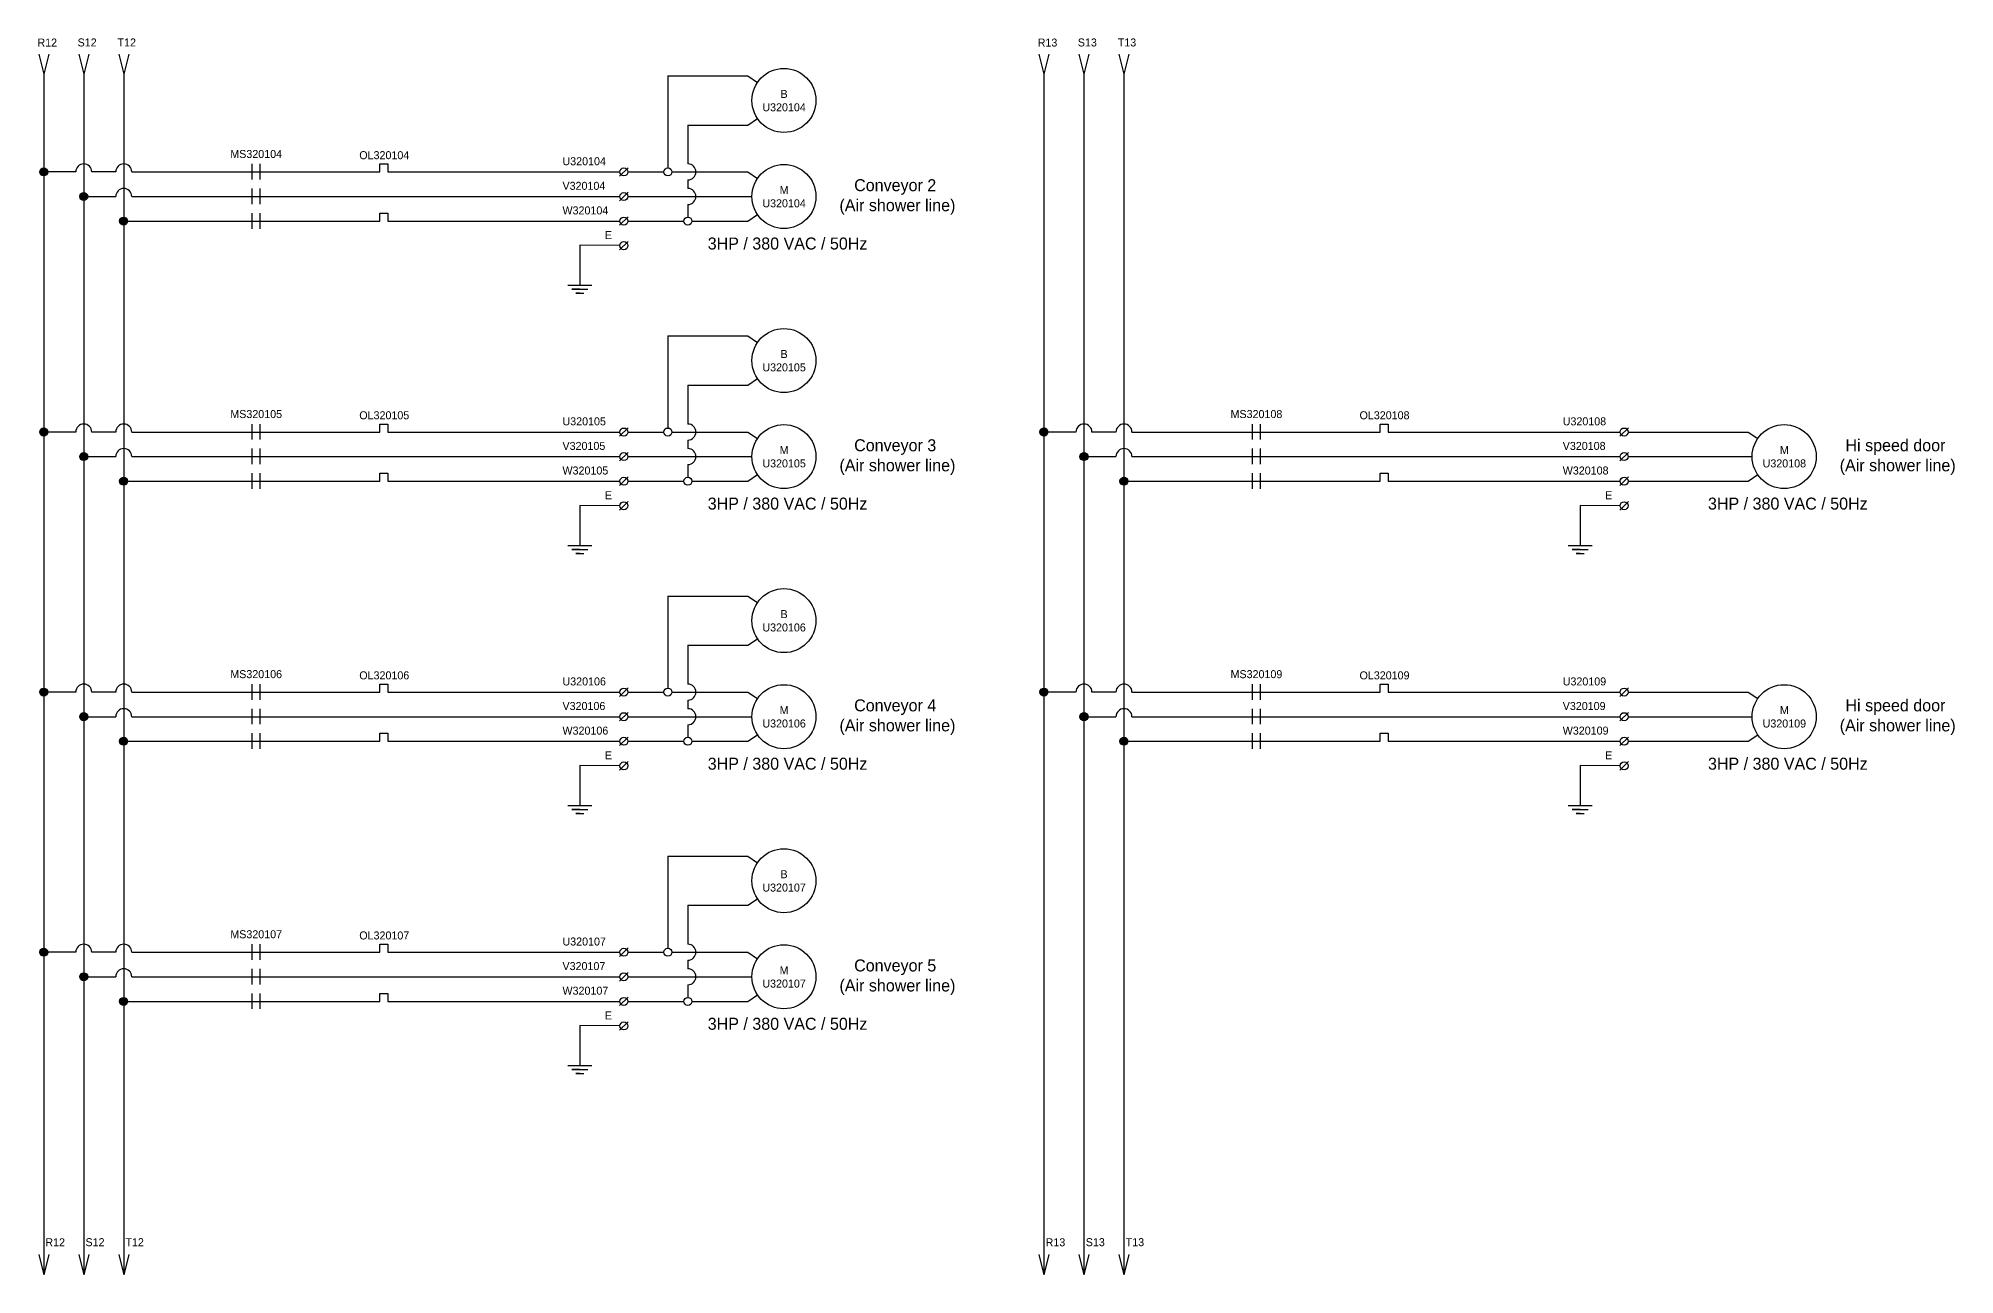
# Model space of a CAD drawing. Header units: millimetres. Extents: x 12275 to 14043, y 11466 to 13479.
# Drawn here: x 13459.4 to 13938.4, y 11466 to 11775 of the extents above; entities that cross this region are included whole.
import ezdxf

# ---------------------------------------------------------------- set-up
doc = ezdxf.new("R2010")
doc.units = ezdxf.units.MM
doc.styles.get("Standard").update_dxf_attribs({"font": 'arial.ttf'})

msp = doc.modelspace()

# ---------------------------------------------------------------- hatches: boundary and pattern name
h = msp.add_hatch(color=256)
h.dxf.hatch_style = 1
h.paths.add_polyline_path([(13461.77834, 11741.62012, 1), (13459.77834, 11741.62012, 1)])
h = msp.add_hatch(color=256)
h.dxf.hatch_style = 1
h.paths.add_polyline_path([(13471.77834, 11735.47628, 1), (13469.77834, 11735.47628, 1)])
h = msp.add_hatch(color=256)
h.dxf.hatch_style = 1
h.paths.add_polyline_path([(13481.75355, 11729.33243, 1), (13479.75355, 11729.33243, 1)])
h = msp.add_hatch(color=256)
h.dxf.hatch_style = 1
h.paths.add_polyline_path([(13461.77834, 11676.62012, 1), (13459.77834, 11676.62012, 1)])
h = msp.add_hatch(color=256)
h.dxf.hatch_style = 1
h.paths.add_polyline_path([(13711.77834, 11676.62012, 1), (13709.77834, 11676.62012, 1)])
h = msp.add_hatch(color=256)
h.dxf.hatch_style = 1
h.paths.add_polyline_path([(13471.77834, 11670.47628, 1), (13469.77834, 11670.47628, 1)])
h = msp.add_hatch(color=256)
h.dxf.hatch_style = 1
h.paths.add_polyline_path([(13721.77834, 11670.47628, 1), (13719.77834, 11670.47628, 1)])
h = msp.add_hatch(color=256)
h.dxf.hatch_style = 1
h.paths.add_polyline_path([(13481.75355, 11664.33243, 1), (13479.75355, 11664.33243, 1)])
h = msp.add_hatch(color=256)
h.dxf.hatch_style = 1
h.paths.add_polyline_path([(13731.75355, 11664.33243, 1), (13729.75355, 11664.33243, 1)])
h = msp.add_hatch(color=256)
h.dxf.hatch_style = 1
h.paths.add_polyline_path([(13461.77834, 11611.62012, 1), (13459.77834, 11611.62012, 1)])
h = msp.add_hatch(color=256)
h.dxf.hatch_style = 1
h.paths.add_polyline_path([(13711.77834, 11611.62012, 1), (13709.77834, 11611.62012, 1)])
h = msp.add_hatch(color=256)
h.dxf.hatch_style = 1
h.paths.add_polyline_path([(13471.77834, 11605.47628, 1), (13469.77834, 11605.47628, 1)])
h = msp.add_hatch(color=256)
h.dxf.hatch_style = 1
h.paths.add_polyline_path([(13721.77834, 11605.47628, 1), (13719.77834, 11605.47628, 1)])
h = msp.add_hatch(color=256)
h.dxf.hatch_style = 1
h.paths.add_polyline_path([(13481.75355, 11599.33243, 1), (13479.75355, 11599.33243, 1)])
h = msp.add_hatch(color=256)
h.dxf.hatch_style = 1
h.paths.add_polyline_path([(13731.75355, 11599.33243, 1), (13729.75355, 11599.33243, 1)])
h = msp.add_hatch(color=256)
h.dxf.hatch_style = 1
h.paths.add_polyline_path([(13461.77834, 11546.62012, 1), (13459.77834, 11546.62012, 1)])
h = msp.add_hatch(color=256)
h.dxf.hatch_style = 1
h.paths.add_polyline_path([(13471.77834, 11540.47628, 1), (13469.77834, 11540.47628, 1)])
h = msp.add_hatch(color=256)
h.dxf.hatch_style = 1
h.paths.add_polyline_path([(13481.75355, 11534.33243, 1), (13479.75355, 11534.33243, 1)])

# ---------------------------------------------------------------- linework, layer by layer
for p, q in [((13459.52834, 11771.02726), (13460.77834, 11766.02726)), ((13462.02834, 11771.02726), (13460.77834, 11766.02726)), ((13469.52834, 11771.02726), (13470.77834, 11766.02726)), ((13472.02834, 11771.02726), (13470.77834, 11766.02726)), ((13479.52834, 11771.02726), (13480.77834, 11766.02726)), ((13482.02834, 11771.02726), (13480.77834, 11766.02726)), ((13709.52834, 11771.02726), (13710.77834, 11766.02726)), ((13712.02834, 11771.02726), (13710.77834, 11766.02726)), ((13719.52834, 11771.02726), (13720.77834, 11766.02726)), ((13722.02834, 11771.02726), (13720.77834, 11766.02726)), ((13729.52834, 11771.02726), (13730.77834, 11766.02726)), ((13732.02834, 11771.02726), (13730.77834, 11766.02726)), ((13460.77834, 11766.02726), (13460.77834, 11742.62012)), ((13470.77834, 11766.02726), (13470.77834, 11466.02726)), ((13480.77834, 11766.02726), (13480.77834, 11466.02726)), ((13616.77834, 11765.62012), (13636.77834, 11765.62012)), ((13616.77834, 11765.62012), (13616.77834, 11742.62012)), ((13636.77834, 11765.62012), (13639.17108, 11763.98672)), ((13710.77834, 11766.02726), (13710.77834, 11740.62012)), ((13720.77834, 11766.02726), (13720.77834, 11466.02726)), ((13730.77834, 11766.02726), (13730.77834, 11466.02726)), ((13636.77834, 11753.33243), (13639.17108, 11754.96584)), ((13621.77834, 11753.33243), (13636.77834, 11753.33243)), ((13621.77834, 11753.33243), (13621.77834, 11743.62012)), ((13460.77834, 11740.62012), (13460.77834, 11466.02726)), ((13468.77834, 11741.62012), (13461.77834, 11741.62012)), ((13478.77834, 11741.62012), (13472.77834, 11741.62012)), ((13482.77834, 11741.62012), (13544.77834, 11741.62012)), ((13512.77834, 11743.62012), (13512.77834, 11739.71033)), ((13514.77834, 11743.62012), (13514.77834, 11739.71033)), ((13544.77834, 11741.62012), (13544.77834, 11743.62012)), ((13544.77834, 11743.62012), (13546.77834, 11743.62012)), ((13546.77834, 11743.62012), (13546.77834, 11741.62012)), ((13546.77834, 11741.62012), (13604.77834, 11741.62012)), ((13604.71768, 11740.55946), (13606.839, 11742.68078)), ((13606.77834, 11741.62012), (13615.77834, 11741.62012)), ((13617.77834, 11741.62012), (13636.77834, 11741.62012)), ((13621.77834, 11739.62012), (13621.77834, 11737.47628)), ((13636.77834, 11741.62012), (13639.17108, 11739.98672)), ((13710.77834, 11740.62012), (13710.77834, 11466.02726)), ((13471.77834, 11735.47628), (13478.77834, 11735.47628)), ((13482.77834, 11735.47628), (13544.77834, 11735.47628)), ((13512.77834, 11737.47628), (13512.77834, 11733.56648)), ((13514.77834, 11737.47628), (13514.77834, 11733.56648)), ((13544.77834, 11735.47628), (13604.77834, 11735.47628)), ((13604.71768, 11734.41562), (13606.839, 11736.53694)), ((13606.77834, 11735.47628), (13637.77834, 11735.47628)), ((13512.77834, 11731.33243), (13512.77834, 11727.42264)), ((13514.77834, 11731.33243), (13514.77834, 11727.42264)), ((13544.77834, 11729.33243), (13544.77834, 11731.33243)), ((13544.77834, 11731.33243), (13546.77834, 11731.33243)), ((13546.77834, 11731.33243), (13546.77834, 11729.33243)), ((13604.71768, 11728.27177), (13606.839, 11730.39309)), ((13621.77834, 11733.47628), (13621.77834, 11730.33243)), ((13636.77834, 11729.33243), (13639.17108, 11730.96584)), ((13481.75355, 11729.33243), (13544.77834, 11729.33243)), ((13546.77834, 11729.33243), (13604.77834, 11729.33243)), ((13606.77834, 11729.33243), (13620.77834, 11729.33243)), ((13622.77834, 11729.33243), (13636.77834, 11729.33243)), ((13604.77834, 11723.18859), (13594.77875, 11723.27816)), ((13594.77875, 11723.27816), (13594.77875, 11713.27816)), ((13604.71768, 11722.12793), (13606.839, 11724.24925)), ((13591.77875, 11713.27816), (13597.77875, 11713.27816)), ((13594.77875, 11712.27816), (13592.77875, 11712.27816)), ((13592.77875, 11712.27816), (13596.77875, 11712.27816)), ((13594.77875, 11711.27816), (13593.77875, 11711.27816)), ((13593.77875, 11711.27816), (13595.77875, 11711.27816)), ((13616.77834, 11700.62012), (13636.77834, 11700.62012)), ((13616.77834, 11700.62012), (13616.77834, 11677.62012)), ((13636.77834, 11700.62012), (13639.17108, 11698.98672)), ((13621.77834, 11688.33243), (13636.77834, 11688.33243)), ((13621.77834, 11688.33243), (13621.77834, 11678.62012)), ((13636.77834, 11688.33243), (13639.17108, 11689.96584)), ((13512.77834, 11678.62012), (13512.77834, 11674.71033)), ((13514.77834, 11678.62012), (13514.77834, 11674.71033)), ((13544.77834, 11676.62012), (13544.77834, 11678.62012)), ((13544.77834, 11678.62012), (13546.77834, 11678.62012)), ((13546.77834, 11678.62012), (13546.77834, 11676.62012)), ((13604.71768, 11675.55946), (13606.839, 11677.68078)), ((13762.77834, 11678.62012), (13762.77834, 11674.71033)), ((13764.77834, 11678.62012), (13764.77834, 11674.71033)), ((13794.77834, 11676.62012), (13794.77834, 11678.62012)), ((13794.77834, 11678.62012), (13796.77834, 11678.62012)), ((13796.77834, 11678.62012), (13796.77834, 11676.62012)), ((13854.71768, 11675.55946), (13856.839, 11677.68078)), ((13468.77834, 11676.62012), (13461.77834, 11676.62012)), ((13478.77834, 11676.62012), (13472.77834, 11676.62012)), ((13482.77834, 11676.62012), (13544.77834, 11676.62012)), ((13512.77834, 11672.47628), (13512.77834, 11668.56648)), ((13514.77834, 11672.47628), (13514.77834, 11668.56648)), ((13546.77834, 11676.62012), (13555.77834, 11676.62012)), ((13555.77834, 11676.62012), (13604.77834, 11676.62012)), ((13606.77834, 11676.62012), (13615.77834, 11676.62012)), ((13617.77834, 11676.62012), (13636.77834, 11676.62012)), ((13621.77834, 11674.62012), (13621.77834, 11672.47628)), ((13636.77834, 11676.62012), (13639.17108, 11674.98672)), ((13718.77834, 11676.62012), (13711.77834, 11676.62012)), ((13728.77834, 11676.62012), (13722.77834, 11676.62012)), ((13732.77834, 11676.62012), (13794.77834, 11676.62012)), ((13762.77834, 11672.47628), (13762.77834, 11668.56648)), ((13764.77834, 11672.47628), (13764.77834, 11668.56648)), ((13796.77834, 11676.62012), (13805.77834, 11676.62012)), ((13805.77834, 11676.62012), (13854.77834, 11676.62012)), ((13856.77834, 11676.62012), (13867.77834, 11676.62012)), ((13867.77834, 11676.62012), (13886.77834, 11676.62012)), ((13886.77834, 11676.62012), (13889.17108, 11674.98672)), ((13471.77834, 11670.47628), (13478.77834, 11670.47628)), ((13482.77834, 11670.47628), (13544.77834, 11670.47628)), ((13544.77834, 11670.47628), (13560.77834, 11670.47628)), ((13560.77834, 11670.47628), (13604.77834, 11670.47628)), ((13604.71768, 11669.41562), (13606.839, 11671.53694)), ((13606.77834, 11670.47628), (13637.77834, 11670.47628)), ((13621.77834, 11668.47628), (13621.77834, 11665.33243)), ((13721.77834, 11670.47628), (13728.77834, 11670.47628)), ((13732.77834, 11670.47628), (13794.77834, 11670.47628)), ((13794.77834, 11670.47628), (13810.77834, 11670.47628)), ((13810.77834, 11670.47628), (13854.77834, 11670.47628)), ((13854.71768, 11669.41562), (13856.839, 11671.53694)), ((13856.77834, 11670.47628), (13887.77834, 11670.47628)), ((13481.75355, 11664.33243), (13544.77834, 11664.33243)), ((13512.77834, 11666.33243), (13512.77834, 11662.42264)), ((13514.77834, 11666.33243), (13514.77834, 11662.42264)), ((13544.77834, 11664.33243), (13544.77834, 11666.33243)), ((13544.77834, 11666.33243), (13546.77834, 11666.33243)), ((13546.77834, 11666.33243), (13546.77834, 11664.33243)), ((13546.77834, 11664.33243), (13565.77834, 11664.33243)), ((13565.77834, 11664.33243), (13604.77834, 11664.33243)), ((13604.71768, 11663.27177), (13606.839, 11665.39309)), ((13606.77834, 11664.33243), (13620.77834, 11664.33243)), ((13622.77834, 11664.33243), (13636.77834, 11664.33243)), ((13636.77834, 11664.33243), (13639.17108, 11665.96584)), ((13731.75355, 11664.33243), (13794.77834, 11664.33243)), ((13762.77834, 11666.33243), (13762.77834, 11662.42264)), ((13764.77834, 11666.33243), (13764.77834, 11662.42264)), ((13794.77834, 11664.33243), (13794.77834, 11666.33243)), ((13794.77834, 11666.33243), (13796.77834, 11666.33243)), ((13796.77834, 11666.33243), (13796.77834, 11664.33243)), ((13796.77834, 11664.33243), (13815.77834, 11664.33243)), ((13815.77834, 11664.33243), (13854.77834, 11664.33243)), ((13854.71768, 11663.27177), (13856.839, 11665.39309)), ((13856.77834, 11664.33243), (13872.77834, 11664.33243)), ((13872.77834, 11664.33243), (13886.77834, 11664.33243)), ((13886.77834, 11664.33243), (13889.17108, 11665.96584)), ((13604.77834, 11658.18859), (13594.77875, 11658.27816)), ((13594.77875, 11658.27816), (13594.77875, 11648.27816)), ((13604.71768, 11657.12793), (13606.839, 11659.24925)), ((13854.77834, 11658.18859), (13844.77875, 11658.27816)), ((13844.77875, 11658.27816), (13844.77875, 11648.27816)), ((13854.71768, 11657.12793), (13856.839, 11659.24925)), ((13591.77875, 11648.27816), (13597.77875, 11648.27816)), ((13594.77875, 11647.27816), (13592.77875, 11647.27816)), ((13592.77875, 11647.27816), (13596.77875, 11647.27816)), ((13594.77875, 11646.27816), (13593.77875, 11646.27816)), ((13593.77875, 11646.27816), (13595.77875, 11646.27816)), ((13841.77875, 11648.27816), (13847.77875, 11648.27816)), ((13844.77875, 11647.27816), (13842.77875, 11647.27816)), ((13842.77875, 11647.27816), (13846.77875, 11647.27816)), ((13844.77875, 11646.27816), (13843.77875, 11646.27816)), ((13843.77875, 11646.27816), (13845.77875, 11646.27816)), ((13616.77834, 11635.62012), (13636.77834, 11635.62012)), ((13616.77834, 11635.62012), (13616.77834, 11612.62012)), ((13636.77834, 11635.62012), (13639.17108, 11633.98672)), ((13636.77834, 11623.33243), (13639.17108, 11624.96584)), ((13621.77834, 11623.33243), (13636.77834, 11623.33243)), ((13621.77834, 11623.33243), (13621.77834, 11613.62012)), ((13468.77834, 11611.62012), (13461.77834, 11611.62012)), ((13478.77834, 11611.62012), (13472.77834, 11611.62012)), ((13482.77834, 11611.62012), (13544.77834, 11611.62012)), ((13512.77834, 11613.62012), (13512.77834, 11609.71033)), ((13514.77834, 11613.62012), (13514.77834, 11609.71033)), ((13544.77834, 11611.62012), (13544.77834, 11613.62012)), ((13544.77834, 11613.62012), (13546.77834, 11613.62012)), ((13546.77834, 11613.62012), (13546.77834, 11611.62012)), ((13546.77834, 11611.62012), (13555.77834, 11611.62012)), ((13555.77834, 11611.62012), (13604.77834, 11611.62012)), ((13604.71768, 11610.55946), (13606.839, 11612.68078)), ((13606.77834, 11611.62012), (13615.77834, 11611.62012)), ((13617.77834, 11611.62012), (13636.77834, 11611.62012)), ((13636.77834, 11611.62012), (13639.17108, 11609.98672)), ((13718.77834, 11611.62012), (13711.77834, 11611.62012)), ((13728.77834, 11611.62012), (13722.77834, 11611.62012)), ((13732.77834, 11611.62012), (13794.77834, 11611.62012)), ((13762.77834, 11613.62012), (13762.77834, 11609.71033)), ((13764.77834, 11613.62012), (13764.77834, 11609.71033)), ((13794.77834, 11611.62012), (13794.77834, 11613.62012)), ((13794.77834, 11613.62012), (13796.77834, 11613.62012)), ((13796.77834, 11613.62012), (13796.77834, 11611.62012)), ((13796.77834, 11611.62012), (13805.77834, 11611.62012)), ((13805.77834, 11611.62012), (13854.77834, 11611.62012)), ((13854.71768, 11610.55946), (13856.839, 11612.68078)), ((13856.77834, 11611.62012), (13867.77834, 11611.62012)), ((13867.77834, 11611.62012), (13886.77834, 11611.62012)), ((13886.77834, 11611.62012), (13889.17108, 11609.98672)), ((13471.77834, 11605.47628), (13478.77834, 11605.47628)), ((13482.77834, 11605.47628), (13544.77834, 11605.47628)), ((13512.77834, 11607.47628), (13512.77834, 11603.56648)), ((13514.77834, 11607.47628), (13514.77834, 11603.56648)), ((13544.77834, 11605.47628), (13560.77834, 11605.47628)), ((13560.77834, 11605.47628), (13604.77834, 11605.47628)), ((13604.71768, 11604.41562), (13606.839, 11606.53694)), ((13606.77834, 11605.47628), (13637.77834, 11605.47628)), ((13621.77834, 11609.62012), (13621.77834, 11607.47628)), ((13721.77834, 11605.47628), (13728.77834, 11605.47628)), ((13732.77834, 11605.47628), (13794.77834, 11605.47628)), ((13762.77834, 11607.47628), (13762.77834, 11603.56648)), ((13764.77834, 11607.47628), (13764.77834, 11603.56648)), ((13794.77834, 11605.47628), (13810.77834, 11605.47628)), ((13810.77834, 11605.47628), (13854.77834, 11605.47628)), ((13854.71768, 11604.41562), (13856.839, 11606.53694)), ((13856.77834, 11605.47628), (13887.77834, 11605.47628)), ((13512.77834, 11601.33243), (13512.77834, 11597.42264)), ((13514.77834, 11601.33243), (13514.77834, 11597.42264)), ((13544.77834, 11599.33243), (13544.77834, 11601.33243)), ((13544.77834, 11601.33243), (13546.77834, 11601.33243)), ((13546.77834, 11601.33243), (13546.77834, 11599.33243)), ((13621.77834, 11603.47628), (13621.77834, 11600.33243)), ((13636.77834, 11599.33243), (13639.17108, 11600.96584)), ((13762.77834, 11601.33243), (13762.77834, 11597.42264)), ((13764.77834, 11601.33243), (13764.77834, 11597.42264)), ((13794.77834, 11599.33243), (13794.77834, 11601.33243)), ((13794.77834, 11601.33243), (13796.77834, 11601.33243)), ((13796.77834, 11601.33243), (13796.77834, 11599.33243)), ((13886.77834, 11599.33243), (13889.17108, 11600.96584)), ((13481.75355, 11599.33243), (13544.77834, 11599.33243)), ((13546.77834, 11599.33243), (13565.77834, 11599.33243)), ((13565.77834, 11599.33243), (13604.77834, 11599.33243)), ((13604.71768, 11598.27177), (13606.839, 11600.39309)), ((13606.77834, 11599.33243), (13620.77834, 11599.33243)), ((13622.77834, 11599.33243), (13636.77834, 11599.33243)), ((13731.75355, 11599.33243), (13794.77834, 11599.33243)), ((13796.77834, 11599.33243), (13815.77834, 11599.33243)), ((13815.77834, 11599.33243), (13854.77834, 11599.33243)), ((13854.71768, 11598.27177), (13856.839, 11600.39309)), ((13856.77834, 11599.33243), (13872.77834, 11599.33243)), ((13872.77834, 11599.33243), (13886.77834, 11599.33243)), ((13604.77834, 11593.18859), (13594.77875, 11593.27816)), ((13594.77875, 11593.27816), (13594.77875, 11583.27816)), ((13604.71768, 11592.12793), (13606.839, 11594.24925)), ((13854.77834, 11593.18859), (13844.77875, 11593.27816)), ((13844.77875, 11593.27816), (13844.77875, 11583.27816)), ((13854.71768, 11592.12793), (13856.839, 11594.24925)), ((13591.77875, 11583.27816), (13597.77875, 11583.27816)), ((13594.77875, 11582.27816), (13592.77875, 11582.27816)), ((13592.77875, 11582.27816), (13596.77875, 11582.27816)), ((13841.77875, 11583.27816), (13847.77875, 11583.27816)), ((13844.77875, 11582.27816), (13842.77875, 11582.27816)), ((13842.77875, 11582.27816), (13846.77875, 11582.27816)), ((13594.77875, 11581.27816), (13593.77875, 11581.27816)), ((13593.77875, 11581.27816), (13595.77875, 11581.27816)), ((13844.77875, 11581.27816), (13843.77875, 11581.27816)), ((13843.77875, 11581.27816), (13845.77875, 11581.27816)), ((13616.77834, 11570.62012), (13636.77834, 11570.62012)), ((13616.77834, 11570.62012), (13616.77834, 11547.62012)), ((13636.77834, 11570.62012), (13639.17108, 11568.98672)), ((13621.77834, 11558.33243), (13636.77834, 11558.33243)), ((13621.77834, 11558.33243), (13621.77834, 11548.62012)), ((13636.77834, 11558.33243), (13639.17108, 11559.96584)), ((13512.77834, 11548.62012), (13512.77834, 11544.71033)), ((13514.77834, 11548.62012), (13514.77834, 11544.71033)), ((13544.77834, 11546.62012), (13544.77834, 11548.62012)), ((13544.77834, 11548.62012), (13546.77834, 11548.62012)), ((13546.77834, 11548.62012), (13546.77834, 11546.62012)), ((13468.77834, 11546.62012), (13461.77834, 11546.62012)), ((13478.77834, 11546.62012), (13472.77834, 11546.62012)), ((13482.77834, 11546.62012), (13544.77834, 11546.62012)), ((13546.77834, 11546.62012), (13555.77834, 11546.62012)), ((13555.77834, 11546.62012), (13604.77834, 11546.62012)), ((13604.71768, 11545.55946), (13606.839, 11547.68078)), ((13606.77834, 11546.62012), (13615.77834, 11546.62012)), ((13617.77834, 11546.62012), (13636.77834, 11546.62012)), ((13621.77834, 11544.62012), (13621.77834, 11542.47628)), ((13636.77834, 11546.62012), (13639.17108, 11544.98672)), ((13471.77834, 11540.47628), (13478.77834, 11540.47628)), ((13482.77834, 11540.47628), (13544.77834, 11540.47628)), ((13512.77834, 11542.47628), (13512.77834, 11538.56648)), ((13514.77834, 11542.47628), (13514.77834, 11538.56648)), ((13544.77834, 11540.47628), (13560.77834, 11540.47628)), ((13560.77834, 11540.47628), (13604.77834, 11540.47628)), ((13604.71768, 11539.41562), (13606.839, 11541.53694)), ((13606.77834, 11540.47628), (13637.77834, 11540.47628)), ((13621.77834, 11538.47628), (13621.77834, 11535.33243)), ((13481.75355, 11534.33243), (13544.77834, 11534.33243)), ((13512.77834, 11536.33243), (13512.77834, 11532.42264)), ((13514.77834, 11536.33243), (13514.77834, 11532.42264)), ((13544.77834, 11534.33243), (13544.77834, 11536.33243)), ((13544.77834, 11536.33243), (13546.77834, 11536.33243)), ((13546.77834, 11536.33243), (13546.77834, 11534.33243)), ((13546.77834, 11534.33243), (13565.77834, 11534.33243)), ((13565.77834, 11534.33243), (13604.77834, 11534.33243)), ((13604.71768, 11533.27177), (13606.839, 11535.39309)), ((13606.77834, 11534.33243), (13620.77834, 11534.33243)), ((13622.77834, 11534.33243), (13636.77834, 11534.33243)), ((13636.77834, 11534.33243), (13639.17108, 11535.96584)), ((13604.71768, 11527.12793), (13606.839, 11529.24925)), ((13604.77834, 11528.18859), (13594.77875, 11528.27816)), ((13594.77875, 11528.27816), (13594.77875, 11518.27816)), ((13591.77875, 11518.27816), (13597.77875, 11518.27816)), ((13594.77875, 11517.27816), (13592.77875, 11517.27816)), ((13592.77875, 11517.27816), (13596.77875, 11517.27816)), ((13594.77875, 11516.27816), (13593.77875, 11516.27816)), ((13593.77875, 11516.27816), (13595.77875, 11516.27816)), ((13459.52834, 11471.02726), (13460.77834, 11466.02726)), ((13462.02834, 11471.02726), (13460.77834, 11466.02726)), ((13469.52834, 11471.02726), (13470.77834, 11466.02726)), ((13472.02834, 11471.02726), (13470.77834, 11466.02726)), ((13479.52834, 11471.02726), (13480.77834, 11466.02726)), ((13482.02834, 11471.02726), (13480.77834, 11466.02726)), ((13709.52834, 11471.02726), (13710.77834, 11466.02726)), ((13712.02834, 11471.02726), (13710.77834, 11466.02726)), ((13719.52834, 11471.02726), (13720.77834, 11466.02726)), ((13722.02834, 11471.02726), (13720.77834, 11466.02726)), ((13729.52834, 11471.02726), (13730.77834, 11466.02726)), ((13732.02834, 11471.02726), (13730.77834, 11466.02726))]:
    msp.add_line(p, q)
for centre, radius in [((13645.77834, 11759.47628), 8), ((13460.77834, 11741.62012), 1), ((13605.77834, 11741.62012), 1), ((13616.77834, 11741.62012), 1), ((13645.77834, 11735.47628), 8), ((13470.77834, 11735.47628), 1), ((13605.77834, 11735.47628), 1), ((13480.75355, 11729.33243), 1), ((13605.77834, 11729.33243), 1), ((13621.77834, 11729.33243), 1), ((13605.77834, 11723.18859), 1), ((13645.77834, 11694.47628), 8), ((13460.77834, 11676.62012), 1), ((13605.77834, 11676.62012), 1), ((13616.77834, 11676.62012), 1), ((13645.77834, 11670.47628), 8), ((13710.77834, 11676.62012), 1), ((13855.77834, 11676.62012), 1), ((13895.77834, 11670.47628), 8), ((13470.77834, 11670.47628), 1), ((13605.77834, 11670.47628), 1), ((13720.77834, 11670.47628), 1), ((13855.77834, 11670.47628), 1), ((13480.75355, 11664.33243), 1), ((13605.77834, 11664.33243), 1), ((13621.77834, 11664.33243), 1), ((13730.75355, 11664.33243), 1), ((13855.77834, 11664.33243), 1), ((13605.77834, 11658.18859), 1), ((13855.77834, 11658.18859), 1), ((13645.77834, 11629.47628), 8), ((13460.77834, 11611.62012), 1), ((13605.77834, 11611.62012), 1), ((13616.77834, 11611.62012), 1), ((13645.77834, 11605.47628), 8), ((13710.77834, 11611.62012), 1), ((13855.77834, 11611.62012), 1), ((13895.77834, 11605.47628), 8), ((13470.77834, 11605.47628), 1), ((13605.77834, 11605.47628), 1), ((13720.77834, 11605.47628), 1), ((13855.77834, 11605.47628), 1), ((13480.75355, 11599.33243), 1), ((13605.77834, 11599.33243), 1), ((13621.77834, 11599.33243), 1), ((13730.75355, 11599.33243), 1), ((13855.77834, 11599.33243), 1), ((13605.77834, 11593.18859), 1), ((13855.77834, 11593.18859), 1), ((13645.77834, 11564.47628), 8), ((13645.77834, 11540.47628), 8), ((13460.77834, 11546.62012), 1), ((13605.77834, 11546.62012), 1), ((13616.77834, 11546.62012), 1), ((13470.77834, 11540.47628), 1), ((13605.77834, 11540.47628), 1), ((13480.75355, 11534.33243), 1), ((13605.77834, 11534.33243), 1), ((13621.77834, 11534.33243), 1), ((13605.77834, 11528.18859), 1)]:
    msp.add_circle(centre, radius)
for centre, start, end in [((13470.77834, 11741.62012), 0, 180), ((13480.77834, 11741.62012), 0, 180), ((13621.77834, 11741.62012), 270, 90), ((13480.77834, 11735.47628), 0, 180), ((13621.77834, 11735.47628), 270, 90), ((13470.77834, 11676.62012), 0, 180), ((13480.77834, 11676.62012), 0, 180), ((13621.77834, 11676.62012), 270, 90), ((13720.77834, 11676.62012), 0, 180), ((13730.77834, 11676.62012), 0, 180), ((13480.77834, 11670.47628), 0, 180), ((13621.77834, 11670.47628), 270, 90), ((13730.77834, 11670.47628), 0, 180), ((13470.77834, 11611.62012), 0, 180), ((13480.77834, 11611.62012), 0, 180), ((13621.77834, 11611.62012), 270, 90), ((13720.77834, 11611.62012), 0, 180), ((13730.77834, 11611.62012), 0, 180), ((13480.77834, 11605.47628), 0, 180), ((13621.77834, 11605.47628), 270, 90), ((13730.77834, 11605.47628), 0, 180), ((13470.77834, 11546.62012), 0, 180), ((13480.77834, 11546.62012), 0, 180), ((13621.77834, 11546.62012), 270, 90), ((13480.77834, 11540.47628), 0, 180), ((13621.77834, 11540.47628), 270, 90)]:
    msp.add_arc(centre, 2, start, end)

# ---------------------------------------------------------------- texts
at = {"attachment_point": 1}
for s, width, heights, insert, char_height in [('{\\fCordia New|b0|i0|c0|p34;R12}', 14.7182816, [0], (13459.21035, 11774.94795), 2), ('{\\fCordia New|b0|i0|c0|p34;S12}', 14.7182816, [0], (13469.23889, 11774.97412), 2), ('{\\fCordia New|b0|i0|c0|p34;T12}', 14.7182816, [0], (13479.22324, 11774.97458), 2), ('{\\fCordia New|b0|i0|c0|p34;R13}', 14.7182816, [0], (13709.21035, 11774.94795), 2), ('{\\fCordia New|b0|i0|c0|p34;S13}', 14.7182816, [0], (13719.23889, 11774.97412), 2), ('{\\fCordia New|b0|i0|c0|p34;T13}', 14.7182816, [0], (13729.22324, 11774.97458), 2), ('\\pxqc;{\\fCordia New|b0|i0|c0|p34;B\\PU320104}', 14.7182816, [0], (13638.4626, 11762.10834), 2), ('{\\fCordia New|b0|i0|c0|p34;MS320104}', 14.7182816, [0], (13507.4132, 11747.1044), 2), ('{\\fCordia New|b0|i0|c0|p34;OL320104}', 14.7182816, [0], (13539.6513, 11746.80185), 2), ('{\\fCordia New|b0|i0|c0|p34;U320104}', 14.7182816, [0], (13590.43381, 11745.28703), 2), ('\\pxqc;{\\fCordia New|b0|i0|c0|p34;Conveyor 2  \\P (Air shower line)}', 47.9426669, [0], (13649.62425, 11739.80592), 3), ('{\\fCordia New|b0|i0|c0|p34;V320104}', 14.7182816, [0], (13590.43381, 11739.14318), 2), ('\\pxqc;{\\fCordia New|b0|i0|c0|p34;M\\PU320104}', 14.7182816, [5.36769], (13638.4626, 11738.10834), 2), ('{\\fCordia New|b0|i0|c0|p34;W320104}', 14.7182816, [0], (13590.43381, 11732.99934), 2), ('{\\fCordia New|b0|i0|c0|p34;E}', 14.7182816, [0], (13601.01794, 11726.81285), 2), ('\\pxqc;{\\fCordia New|b0|i0|c0|p34;3HP / 380 VAC / 50Hz}', 47.9426669, [0], (13622.72172, 11725.22705), 3), ('\\pxqc;{\\fCordia New|b0|i0|c0|p34;B\\PU320105}', 14.7182816, [0], (13638.4626, 11697.10834), 2), ('{\\fCordia New|b0|i0|c0|p34;MS320105}', 14.7182816, [0], (13507.4132, 11682.1044), 2), ('{\\fCordia New|b0|i0|c0|p34;MS320108}', 14.7182816, [0], (13757.4132, 11682.1044), 2), ('{\\fCordia New|b0|i0|c0|p34;OL320105}', 14.7182816, [0], (13539.6513, 11681.80185), 2), ('{\\fCordia New|b0|i0|c0|p34;U320105}', 14.7182816, [0], (13590.43381, 11680.28703), 2), ('{\\fCordia New|b0|i0|c0|p34;OL320108}', 14.7182816, [0], (13789.6513, 11681.80185), 2), ('{\\fCordia New|b0|i0|c0|p34;U320108}', 14.7182816, [0], (13840.43381, 11680.28703), 2), ('{\\fCordia New|b0|i0|c0|p34;V320105}', 14.7182816, [0], (13590.43381, 11674.14318), 2), ('\\pxqc;{\\fCordia New|b0|i0|c0|p34;M\\PU320105}', 14.7182816, [0], (13638.4626, 11673.10834), 2), ('\\pxqc;{\\fCordia New|b0|i0|c0|p34;Conveyor 3  \\P (Air shower line)}', 47.9426669, [0], (13649.62425, 11674.80592), 3), ('{\\fCordia New|b0|i0|c0|p34;V320108}', 14.7182816, [0], (13840.43381, 11674.14318), 2), ('\\pxqc;{\\fCordia New|b0|i0|c0|p34;M\\PU320108}', 14.7182816, [0], (13888.4626, 11673.10834), 2), ('\\pxqc;{\\fCordia New|b0|i0|c0|p34;Hi speed door\\P (Air shower line)}', 47.9426669, [0], (13899.62425, 11674.80592), 3), ('{\\fCordia New|b0|i0|c0|p34;W320105}', 14.7182816, [0], (13590.43381, 11667.99934), 2), ('{\\fCordia New|b0|i0|c0|p34;W320108}', 14.7182816, [0], (13840.43381, 11667.99934), 2), ('{\\fCordia New|b0|i0|c0|p34;E}', 14.7182816, [0], (13601.01794, 11661.81285), 2), ('\\pxqc;{\\fCordia New|b0|i0|c0|p34;3HP / 380 VAC / 50Hz}', 47.9426669, [0], (13622.72172, 11660.22705), 3), ('{\\fCordia New|b0|i0|c0|p34;E}', 14.7182816, [0], (13851.01794, 11661.81285), 2), ('\\pxqc;{\\fCordia New|b0|i0|c0|p34;3HP / 380 VAC / 50Hz}', 47.9426669, [0], (13872.72172, 11660.22705), 3), ('\\pxqc;{\\fCordia New|b0|i0|c0|p34;B\\PU320106}', 14.7182816, [0], (13638.4626, 11632.10834), 2), ('{\\fCordia New|b0|i0|c0|p34;MS320106}', 14.7182816, [0], (13507.4132, 11617.1044), 2), ('{\\fCordia New|b0|i0|c0|p34;OL320106}', 14.7182816, [0], (13539.6513, 11616.80185), 2), ('{\\fCordia New|b0|i0|c0|p34;U320106}', 14.7182816, [0], (13590.43381, 11615.28703), 2), ('{\\fCordia New|b0|i0|c0|p34;MS320109}', 14.7182816, [0], (13757.4132, 11617.1044), 2), ('{\\fCordia New|b0|i0|c0|p34;OL320109}', 14.7182816, [0], (13789.6513, 11616.80185), 2), ('{\\fCordia New|b0|i0|c0|p34;U320109}', 14.7182816, [0], (13840.43381, 11615.28703), 2), ('{\\fCordia New|b0|i0|c0|p34;V320106}', 14.7182816, [0], (13590.43381, 11609.14318), 2), ('\\pxqc;{\\fCordia New|b0|i0|c0|p34;M\\PU320106}', 14.7182816, [0], (13638.4626, 11608.10834), 2), ('\\pxqc;{\\fCordia New|b0|i0|c0|p34;Conveyor 4 \\P (Air shower line)}', 47.9426669, [0], (13649.62425, 11609.80592), 3), ('{\\fCordia New|b0|i0|c0|p34;V320109}', 14.7182816, [0], (13840.43381, 11609.14318), 2), ('\\pxqc;{\\fCordia New|b0|i0|c0|p34;M\\PU320109}', 14.7182816, [0], (13888.4626, 11608.10834), 2), ('\\pxqc;{\\fCordia New|b0|i0|c0|p34;Hi speed door\\P (Air shower line)}', 47.9426669, [0], (13899.62425, 11609.80592), 3), ('{\\fCordia New|b0|i0|c0|p34;W320106}', 14.7182816, [0], (13590.43381, 11602.99934), 2), ('{\\fCordia New|b0|i0|c0|p34;W320109}', 14.7182816, [0], (13840.43381, 11602.99934), 2), ('{\\fCordia New|b0|i0|c0|p34;E}', 14.7182816, [0], (13601.01794, 11596.81285), 2), ('{\\fCordia New|b0|i0|c0|p34;E}', 14.7182816, [0], (13851.01794, 11596.81285), 2), ('\\pxqc;{\\fCordia New|b0|i0|c0|p34;3HP / 380 VAC / 50Hz}', 47.9426669, [0], (13622.72172, 11595.22705), 3), ('\\pxqc;{\\fCordia New|b0|i0|c0|p34;3HP / 380 VAC / 50Hz}', 47.9426669, [0], (13872.72172, 11595.22705), 3), ('\\pxqc;{\\fCordia New|b0|i0|c0|p34;B\\PU320107}', 14.7182816, [0], (13638.4626, 11567.10834), 2), ('{\\fCordia New|b0|i0|c0|p34;MS320107}', 14.7182816, [0], (13507.4132, 11552.1044), 2), ('{\\fCordia New|b0|i0|c0|p34;OL320107}', 14.7182816, [0], (13539.6513, 11551.80185), 2), ('{\\fCordia New|b0|i0|c0|p34;U320107}', 14.7182816, [0], (13590.43381, 11550.28703), 2), ('{\\fCordia New|b0|i0|c0|p34;V320107}', 14.7182816, [0], (13590.43381, 11544.14318), 2), ('\\pxqc;{\\fCordia New|b0|i0|c0|p34;M\\PU320107}', 14.7182816, [0], (13638.4626, 11543.10834), 2), ('\\pxqc;{\\fCordia New|b0|i0|c0|p34;Conveyor 5  \\P (Air shower line)}', 47.9426669, [0], (13649.62425, 11544.80592), 3), ('{\\fCordia New|b0|i0|c0|p34;W320107}', 14.7182816, [0], (13590.43381, 11537.99934), 2), ('{\\fCordia New|b0|i0|c0|p34;E}', 14.7182816, [0], (13601.01794, 11531.81285), 2), ('\\pxqc;{\\fCordia New|b0|i0|c0|p34;3HP / 380 VAC / 50Hz}', 47.9426669, [0], (13622.72172, 11530.22705), 3), ('{\\fCordia New|b0|i0|c0|p34;R12}', 14.7182816, [0], (13461.19126, 11475.12068), 2), ('{\\fCordia New|b0|i0|c0|p34;S12}', 14.7182816, [0], (13471.2198, 11475.14685), 2), ('{\\fCordia New|b0|i0|c0|p34;T12}', 14.7182816, [0], (13481.20415, 11475.14731), 2), ('{\\fCordia New|b0|i0|c0|p34;R13}', 14.7182816, [0], (13711.19126, 11475.12068), 2), ('{\\fCordia New|b0|i0|c0|p34;S13}', 14.7182816, [0], (13721.2198, 11475.14685), 2), ('{\\fCordia New|b0|i0|c0|p34;T13}', 14.7182816, [0], (13731.20415, 11475.14731), 2)]:
    msp.add_mtext_dynamic_manual_height_columns(s, width=width, gutter_width=1, heights=heights, dxfattribs=dict(at, insert=insert, char_height=char_height))

doc.saveas('drawing.dxf')
